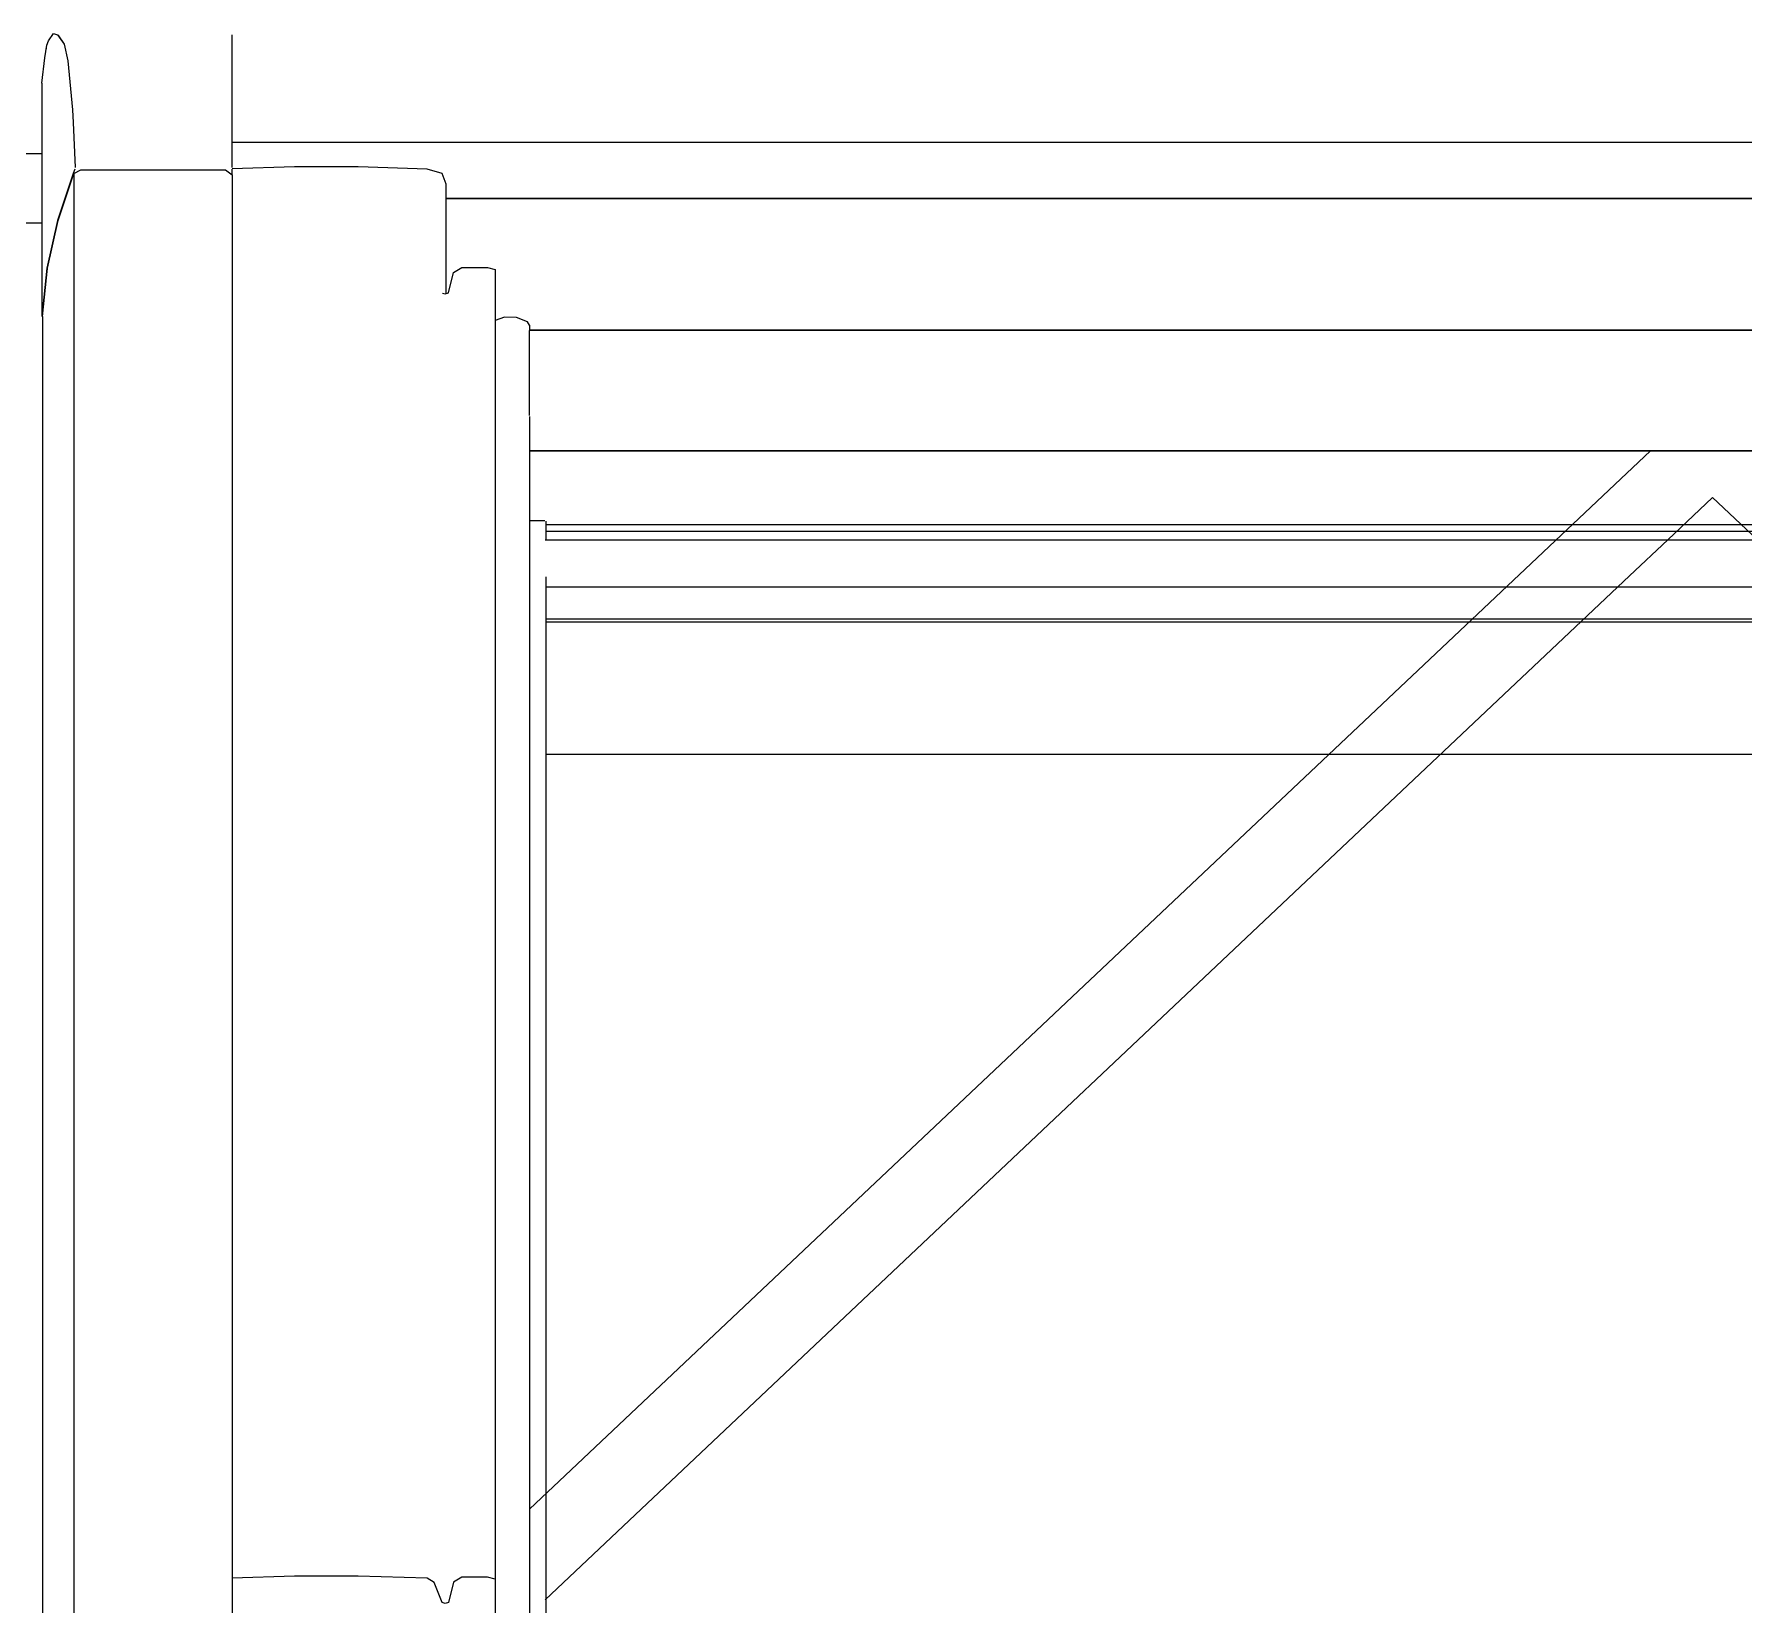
# Model space of a CAD drawing. Header units: metres. Extents: x -3 to 171, y -23 to 41.
# Drawn here: x 14.1542 to 14.5898, y -3.3846 to -2.9844 of the extents above; entities that cross this region are included whole.
import ezdxf

# ---------------------------------------------------------------- set-up
doc = ezdxf.new("R2010")
doc.units = ezdxf.units.M
doc.header["$MEASUREMENT"] = 0
for name, pattern in [('Achse', [0.004, 0.002, -0.001, 0, -0.001]), ('Schnittlinie', [0.006, 0.003, -0.0015, 0, -0.0015]), ('Wipeout_Contour', [1, 0, -1])]:
    doc.linetypes.add(name, pattern=pattern)
for name, color, linetype in [('6._Dach PP STG1_1_000 Achsraster', 7, 'Continuous'), ('6._Dach PP STG1_1_325 Dachfenster', 7, 'Continuous'), ('6._Dach PP STG1_1_851 Marker Schnitt', 7, 'Continuous')]:
    doc.layers.add(name, color=color, linetype=linetype)

msp = doc.modelspace()

# ---------------------------------------------------------------- linework, layer by layer
at = {"layer": '6._Dach PP STG1_1_000 Achsraster', "color": 5, "linetype": 'Achse', "lineweight": 0, "ltscale": 1000}
msp.add_line((-1.5, -3), (21, -3), dxfattribs=at)
at = {"layer": '6._Dach PP STG1_1_851 Marker Schnitt', "color": 7, "linetype": 'Schnittlinie', "lineweight": 13, "ltscale": 1000}
msp.add_line((14.32503, 4.805), (14.32503, -22.52309), dxfattribs=at)

# ---------------------------------------------------------------- wipeouts: each hides what was drawn before it
at = {"color": 254, "linetype": 'Wipeout_Contour', "lineweight": 0, "ltscale": 57.901576}
msp.add_wipeout([(14.14185, -3.01484), (14.14185, -3.01541), (14.15615, -3.01541), (14.15615, -3.01484)], dxfattribs=at).dxf.layer = '6._Dach PP STG1_1_325 Dachfenster'
at = {"color": 254, "linetype": 'Wipeout_Contour', "lineweight": 0, "ltscale": 58.666456}
msp.add_wipeout([(14.27405, -3.05649), (14.27405, -3.56164), (14.27715, -3.56164), (14.27715, -3.05656)], dxfattribs=at).dxf.layer = '6._Dach PP STG1_1_325 Dachfenster'
at = {"color": 254, "linetype": 'Wipeout_Contour', "lineweight": 0, "ltscale": 86.929303}
msp.add_wipeout([(14.27995, -3.05769), (14.27995, -3.56164), (14.28045, -3.56164), (14.28045, -3.0818), (14.28035, -3.05967), (14.28045, -3.05854)], dxfattribs=at).dxf.layer = '6._Dach PP STG1_1_325 Dachfenster'
at = {"color": 254, "linetype": 'Wipeout_Contour', "lineweight": 0, "ltscale": 57.948823}
msp.add_wipeout([(14.15635, -3.06787), (14.14185, -3.06787), (14.14185, -3.07367), (14.15635, -3.07367)], dxfattribs=at).dxf.layer = '6._Dach PP STG1_1_325 Dachfenster'
at = {"color": 254, "linetype": 'Wipeout_Contour', "lineweight": 0, "ltscale": 129.930758}
msp.add_wipeout([(14.14185, -3.0917), (14.14185, -3.70979), (14.15423, -3.70979), (14.15425, -3.66149), (14.15425, -3.64552), (14.15555, -3.63161), (14.15615, -3.62846), (14.15635, -3.62657), (14.15635, -3.0917)], dxfattribs=at).dxf.layer = '6._Dach PP STG1_1_325 Dachfenster'
at = {"color": 254, "linetype": 'Wipeout_Contour', "lineweight": 0, "ltscale": 58.558855}
msp.add_wipeout([(14.22055, -3.37723), (14.20465, -3.37775), (14.20465, -3.56164), (14.22055, -3.56164)], dxfattribs=at).dxf.layer = '6._Dach PP STG1_1_325 Dachfenster'
at = {"color": 254, "linetype": 'Wipeout_Contour', "lineweight": 0, "ltscale": 58.784412}
msp.add_wipeout([(14.26975, -3.56164), (14.27165, -3.56164), (14.27165, -3.37801), (14.26975, -3.37752)], dxfattribs=at).dxf.layer = '6._Dach PP STG1_1_325 Dachfenster'
at = {"color": 254, "linetype": 'Wipeout_Contour', "lineweight": 0, "ltscale": 58.742879}
msp.add_wipeout([(14.25895, -3.56164), (14.25975, -3.56164), (14.25975, -3.38395), (14.25895, -3.38423)], dxfattribs=at).dxf.layer = '6._Dach PP STG1_1_325 Dachfenster'

# ---------------------------------------------------------------- next in the draw order: wipeouts: each hides what was drawn before it
at = {"color": 254, "linetype": 'Wipeout_Contour', "lineweight": 0, "ltscale": 217.42161}
msp.add_wipeout([(14.14185, -3.01484), (14.15615, -3.01484), (14.15615, -2.99685), (14.15692, -2.99035), (14.15745, -2.98718), (14.15785, -2.98607), (14.15916, -2.98422), (14.18448, -2.98422), (14.18385, -2.95926), (14.17985, -2.95926), (14.17985, -2.96046), (14.15422, -2.96046), (14.15422, -2.95834), (14.15422, -2.95558), (14.14185, -2.95558)], dxfattribs=at).dxf.layer = '6._Dach PP STG1_1_325 Dachfenster'
at = {"color": 254, "linetype": 'Wipeout_Contour', "lineweight": 0, "ltscale": 119.10028}
msp.add_wipeout([(14.19259, -2.95926), (14.19298, -2.98422), (14.20465, -2.98422), (14.20465, -3.01187), (14.95905, -3.01187), (14.95905, -2.98422), (14.97073, -2.98422), (14.97111, -2.95926)], dxfattribs=at).dxf.layer = '6._Dach PP STG1_1_325 Dachfenster'
at = {"color": 254, "linetype": 'Wipeout_Contour', "lineweight": 0, "ltscale": 71.979391}
msp.add_wipeout([(14.14185, -3.03252), (14.14185, -3.06787), (14.15635, -3.06787), (14.15635, -3.05641), (14.15615, -3.03252)], dxfattribs=at).dxf.layer = '6._Dach PP STG1_1_325 Dachfenster'
at = {"color": 254, "linetype": 'Wipeout_Contour', "lineweight": 0, "ltscale": 58.678603}
msp.add_wipeout([(14.27715, -3.05656), (14.27715, -3.56164), (14.27995, -3.56164), (14.27995, -3.05769)], dxfattribs=at).dxf.layer = '6._Dach PP STG1_1_325 Dachfenster'
at = {"color": 254, "linetype": 'Wipeout_Contour', "lineweight": 0, "ltscale": 57.959129}
msp.add_wipeout([(14.15635, -3.07367), (14.14185, -3.07367), (14.14185, -3.0917), (14.15635, -3.0917)], dxfattribs=at).dxf.layer = '6._Dach PP STG1_1_325 Dachfenster'
at = {"color": 254, "linetype": 'Wipeout_Contour', "lineweight": 0, "ltscale": 58.739727}
msp.add_wipeout([(14.25815, -3.56164), (14.25895, -3.56164), (14.25895, -3.38423), (14.25815, -3.38402)], dxfattribs=at).dxf.layer = '6._Dach PP STG1_1_325 Dachfenster'

# ---------------------------------------------------------------- next in the draw order: wipeouts: each hides what was drawn before it
at = {"color": 254, "linetype": 'Wipeout_Contour', "lineweight": 0, "ltscale": 72.637642}
msp.add_wipeout([(14.15635, -3.05626), (14.15635, -3.62657), (14.15745, -3.6162), (14.15765, -3.6153), (14.15765, -3.04401)], dxfattribs=at).dxf.layer = '6._Dach PP STG1_1_325 Dachfenster'
at = {"color": 254, "linetype": 'Wipeout_Contour', "lineweight": 0, "ltscale": 59.644539}
msp.add_wipeout([(14.28035, -3.07049), (14.88335, -3.07049), (14.88335, -3.05988), (14.28035, -3.05988)], dxfattribs=at).dxf.layer = '6._Dach PP STG1_1_325 Dachfenster'
at = {"color": 254, "linetype": 'Wipeout_Contour', "lineweight": 0, "ltscale": 59.654484}
msp.add_wipeout([(14.28035, -3.0748), (14.28035, -3.07982), (14.88335, -3.07982), (14.88335, -3.0748)], dxfattribs=at).dxf.layer = '6._Dach PP STG1_1_325 Dachfenster'
at = {"color": 254, "linetype": 'Wipeout_Contour', "lineweight": 0, "ltscale": 58.751028}
msp.add_wipeout([(14.25975, -3.56164), (14.26105, -3.56164), (14.26105, -3.37879), (14.25975, -3.38395)], dxfattribs=at).dxf.layer = '6._Dach PP STG1_1_325 Dachfenster'

# ---------------------------------------------------------------- next in the draw order: wipeouts: each hides what was drawn before it
at = {"color": 254, "linetype": 'Wipeout_Contour', "lineweight": 0, "ltscale": 72.556499}
msp.add_wipeout([(14.15765, -3.04401), (14.15765, -3.6153), (14.16015, -3.60403), (14.16035, -3.60344), (14.16035, -3.03184)], dxfattribs=at).dxf.layer = '6._Dach PP STG1_1_325 Dachfenster'
at = {"color": 254, "linetype": 'Wipeout_Contour', "lineweight": 0, "ltscale": 59.650612}
msp.add_wipeout([(14.28035, -3.07049), (14.28035, -3.0748), (14.88335, -3.0748), (14.88335, -3.07049)], dxfattribs=at).dxf.layer = '6._Dach PP STG1_1_325 Dachfenster'
at = {"color": 254, "linetype": 'Wipeout_Contour', "lineweight": 0, "ltscale": 89.474132}
msp.add_wipeout([(14.88335, -3.08067), (14.28035, -3.08067), (14.28035, -3.08153), (14.28045, -3.08258), (14.88325, -3.08258), (14.88325, -3.0818)], dxfattribs=at).dxf.layer = '6._Dach PP STG1_1_325 Dachfenster'
at = {"color": 254, "linetype": 'Wipeout_Contour', "lineweight": 0, "ltscale": 58.738856}
msp.add_wipeout([(14.25615, -3.56164), (14.25815, -3.56164), (14.25815, -3.38402), (14.25615, -3.37886)], dxfattribs=at).dxf.layer = '6._Dach PP STG1_1_325 Dachfenster'
at = {"color": 254, "linetype": 'Wipeout_Contour', "lineweight": 0, "ltscale": 58.751982}
msp.add_wipeout([(14.26105, -3.56164), (14.26315, -3.56164), (14.26315, -3.37752), (14.26105, -3.37879)], dxfattribs=at).dxf.layer = '6._Dach PP STG1_1_325 Dachfenster'

# ---------------------------------------------------------------- next in the draw order: wipeouts: each hides what was drawn before it
at = {"color": 254, "linetype": 'Wipeout_Contour', "lineweight": 0, "ltscale": 72.212289}
msp.add_wipeout([(14.15615, -3.05626), (14.15745, -3.04401), (14.15745, -2.98718), (14.15692, -2.99035), (14.15615, -2.99685)], dxfattribs=at).dxf.layer = '6._Dach PP STG1_1_325 Dachfenster'
at = {"color": 254, "linetype": 'Wipeout_Contour', "lineweight": 0, "ltscale": 72.535873}
msp.add_wipeout([(14.16035, -3.03184), (14.16035, -3.60344), (14.16415, -3.59208), (14.16435, -3.59156), (14.16435, -3.01989)], dxfattribs=at).dxf.layer = '6._Dach PP STG1_1_325 Dachfenster'
at = {"color": 254, "linetype": 'Wipeout_Contour', "lineweight": 0, "ltscale": 59.659234}
msp.add_wipeout([(14.88325, -3.08258), (14.28045, -3.08258), (14.28045, -3.08364), (14.88325, -3.08364)], dxfattribs=at).dxf.layer = '6._Dach PP STG1_1_325 Dachfenster'
at = {"color": 254, "linetype": 'Wipeout_Contour', "lineweight": 0, "ltscale": 58.68695}
msp.add_wipeout([(14.23675, -3.56164), (14.25435, -3.56164), (14.25435, -3.3778), (14.23675, -3.37723)], dxfattribs=at).dxf.layer = '6._Dach PP STG1_1_325 Dachfenster'
at = {"color": 254, "linetype": 'Wipeout_Contour', "lineweight": 0, "ltscale": 58.7673}
msp.add_wipeout([(14.26975, -3.37752), (14.26315, -3.37752), (14.26315, -3.56164), (14.26975, -3.56164)], dxfattribs=at).dxf.layer = '6._Dach PP STG1_1_325 Dachfenster'

# ---------------------------------------------------------------- next in the draw order: wipeouts: each hides what was drawn before it
at = {"color": 254, "linetype": 'Wipeout_Contour', "lineweight": 0, "ltscale": 73.327174}
msp.add_wipeout([(14.16435, -3.01989), (14.16435, -3.59156), (14.1646, -3.5909), (14.16615, -3.59082), (14.16615, -3.01893)], dxfattribs=at).dxf.layer = '6._Dach PP STG1_1_325 Dachfenster'
at = {"color": 254, "linetype": 'Wipeout_Contour', "lineweight": 0, "ltscale": 58.656094}
msp.add_wipeout([(14.27165, -3.05731), (14.27165, -3.56164), (14.27405, -3.56164), (14.27405, -3.05649)], dxfattribs=at).dxf.layer = '6._Dach PP STG1_1_325 Dachfenster'
at = {"color": 254, "linetype": 'Wipeout_Contour', "lineweight": 0, "ltscale": 59.656858}
msp.add_wipeout([(14.28035, -3.07982), (14.28035, -3.08067), (14.88335, -3.08067), (14.88335, -3.07982)], dxfattribs=at).dxf.layer = '6._Dach PP STG1_1_325 Dachfenster'
at = {"color": 254, "linetype": 'Wipeout_Contour', "lineweight": 0, "ltscale": 59.659931}
msp.add_wipeout([(14.28045, -3.08428), (14.88325, -3.08428), (14.88325, -3.08364), (14.28045, -3.08364)], dxfattribs=at).dxf.layer = '6._Dach PP STG1_1_325 Dachfenster'
at = {"color": 254, "linetype": 'Wipeout_Contour', "lineweight": 0, "ltscale": 58.620521}
msp.add_wipeout([(14.22055, -3.37723), (14.22055, -3.56164), (14.23675, -3.56164), (14.23675, -3.37723)], dxfattribs=at).dxf.layer = '6._Dach PP STG1_1_325 Dachfenster'
at = {"color": 254, "linetype": 'Wipeout_Contour', "lineweight": 0, "ltscale": 58.725308}
msp.add_wipeout([(14.25435, -3.56164), (14.25615, -3.56164), (14.25615, -3.37886), (14.25435, -3.3778)], dxfattribs=at).dxf.layer = '6._Dach PP STG1_1_325 Dachfenster'

# ---------------------------------------------------------------- next in the draw order: wipeouts: each hides what was drawn before it
at = {"color": 254, "linetype": 'Wipeout_Contour', "lineweight": 0, "ltscale": 58.312075}
msp.add_wipeout([(14.16615, -3.01893), (14.16615, -3.59082), (14.20295, -3.59082), (14.20295, -3.01893)], dxfattribs=at).dxf.layer = '6._Dach PP STG1_1_325 Dachfenster'
at = {"color": 254, "linetype": 'Wipeout_Contour', "lineweight": 0, "ltscale": 58.552281}
msp.add_wipeout([(14.26975, -3.04383), (14.26975, -3.37752), (14.27165, -3.37801), (14.27165, -3.04433)], dxfattribs=at).dxf.layer = '6._Dach PP STG1_1_325 Dachfenster'
at = {"color": 254, "linetype": 'Wipeout_Contour', "lineweight": 0, "ltscale": 58.387821}
msp.add_wipeout([(14.25815, -3.38402), (14.25895, -3.38423), (14.25895, -3.05055), (14.25825, -3.05036)], dxfattribs=at).dxf.layer = '6._Dach PP STG1_1_325 Dachfenster'
at = {"color": 254, "linetype": 'Wipeout_Contour', "lineweight": 0, "ltscale": 59.663109}
msp.add_wipeout([(14.28045, -3.09043), (14.88325, -3.09043), (14.88325, -3.08499), (14.28045, -3.08499)], dxfattribs=at).dxf.layer = '6._Dach PP STG1_1_325 Dachfenster'

# ---------------------------------------------------------------- next in the draw order: wipeouts: each hides what was drawn before it
at = {"color": 254, "linetype": 'Wipeout_Contour', "lineweight": 0, "ltscale": 58.387152}
msp.add_wipeout([(14.20295, -3.01893), (14.20295, -3.59082), (14.20465, -3.59082), (14.20465, -3.02019)], dxfattribs=at).dxf.layer = '6._Dach PP STG1_1_325 Dachfenster'
at = {"color": 254, "linetype": 'Wipeout_Contour', "lineweight": 0, "ltscale": 58.502249}
msp.add_wipeout([(14.25815, -3.0503), (14.25615, -3.04514), (14.25615, -3.37886), (14.25815, -3.38402)], dxfattribs=at).dxf.layer = '6._Dach PP STG1_1_325 Dachfenster'
at = {"color": 254, "linetype": 'Wipeout_Contour', "lineweight": 0, "ltscale": 59.660489}
msp.add_wipeout([(14.28045, -3.08499), (14.88325, -3.08499), (14.88325, -3.08428), (14.28045, -3.08428)], dxfattribs=at).dxf.layer = '6._Dach PP STG1_1_325 Dachfenster'
at = {"color": 254, "linetype": 'Wipeout_Contour', "lineweight": 0, "ltscale": 119.848448}
msp.add_wipeout([(14.28045, -3.3849), (14.46759, -3.56164), (14.69611, -3.56164), (14.88325, -3.3849), (14.88325, -3.36016), (14.59773, -3.0905), (14.56598, -3.0905), (14.28045, -3.36016)], dxfattribs=at).dxf.layer = '6._Dach PP STG1_1_325 Dachfenster'

# ---------------------------------------------------------------- next in the draw order: linework, layer by layer
at = {"layer": '6._Dach PP STG1_1_325 Dachfenster', "color": 7, "linetype": 'Continuous', "lineweight": 13, "ltscale": 1000, "flags": 128}
msp.add_lwpolyline([(14.58185, -3.10238), (14.59331, -3.1132), (14.60304, -3.12239), (14.87929, -3.38328)], dxfattribs=at)

# ---------------------------------------------------------------- next in the draw order: wipeouts: each hides what was drawn before it
at = {"color": 254, "linetype": 'Wipeout_Contour', "lineweight": 0, "ltscale": 58.325917}
msp.add_wipeout([(14.20465, -3.37775), (14.22055, -3.37723), (14.22055, -3.04351), (14.20465, -3.04403)], dxfattribs=at).dxf.layer = '6._Dach PP STG1_1_325 Dachfenster'
at = {"color": 254, "linetype": 'Wipeout_Contour', "lineweight": 0, "ltscale": 58.492694}
msp.add_wipeout([(14.25615, -3.04514), (14.25435, -3.04408), (14.25435, -3.3778), (14.25615, -3.37886)], dxfattribs=at).dxf.layer = '6._Dach PP STG1_1_325 Dachfenster'
at = {"color": 254, "linetype": 'Wipeout_Contour', "lineweight": 0, "ltscale": 58.513844}
msp.add_wipeout([(14.25895, -3.05055), (14.25895, -3.38423), (14.25975, -3.38395), (14.25975, -3.05027)], dxfattribs=at).dxf.layer = '6._Dach PP STG1_1_325 Dachfenster'
at = {"color": 254, "linetype": 'Wipeout_Contour', "lineweight": 0, "ltscale": 44.571518}
msp.add_wipeout([(14.28045, -3.0905), (14.28045, -3.36016), (14.56598, -3.0905)], dxfattribs=at).dxf.layer = '6._Dach PP STG1_1_325 Dachfenster'

# ---------------------------------------------------------------- next in the draw order: linework, layer by layer
at = {"layer": '6._Dach PP STG1_1_325 Dachfenster', "color": 7, "linetype": 'Continuous', "lineweight": 13, "ltscale": 1000, "flags": 128}
for points in [[(14.28045, -3.0818), (14.28045, -3.56164)], [(14.28045, -3.09043), (14.88325, -3.09043)], [(14.56598, -3.0905), (14.28045, -3.36016)], [(14.28045, -3.0905), (14.88325, -3.0905)], [(14.58185, -3.10238), (14.5704, -3.1132), (14.56066, -3.12239), (14.28442, -3.38328)], [(14.28045, -3.10825), (14.28435, -3.10825)], [(14.28455, -3.10846), (14.28455, -3.1132)], [(14.28455, -3.10931), (14.87915, -3.10931)], [(14.28442, -3.1132), (14.87929, -3.1132)], [(14.28455, -3.11101), (14.87915, -3.11101)], [(14.28455, -3.12267), (14.28455, -3.56164)], [(14.28455, -3.12522), (14.87915, -3.12522)], [(14.28455, -3.13335), (14.87915, -3.13335)], [(14.28455, -3.13413), (14.87915, -3.13413)], [(14.28455, -3.16786), (14.87915, -3.16786)]]:
    msp.add_lwpolyline(points, dxfattribs=at)

# ---------------------------------------------------------------- next in the draw order: wipeouts: each hides what was drawn before it
at = {"color": 254, "linetype": 'Wipeout_Contour', "lineweight": 0, "ltscale": 58.454464}
msp.add_wipeout([(14.23675, -3.04351), (14.23675, -3.37723), (14.25435, -3.3778), (14.25435, -3.04408)], dxfattribs=at).dxf.layer = '6._Dach PP STG1_1_325 Dachfenster'
at = {"color": 254, "linetype": 'Wipeout_Contour', "lineweight": 0, "ltscale": 58.514455}
msp.add_wipeout([(14.25975, -3.05027), (14.25975, -3.38395), (14.26105, -3.37879), (14.26105, -3.04511)], dxfattribs=at).dxf.layer = '6._Dach PP STG1_1_325 Dachfenster'

# ---------------------------------------------------------------- next in the draw order: linework, layer by layer
at = {"layer": '6._Dach PP STG1_1_325 Dachfenster', "color": 7, "linetype": 'Continuous', "lineweight": 13, "ltscale": 1000, "flags": 128}
for points in [[(14.25615, -3.37886), (14.25435, -3.3778)], [(14.25815, -3.38402), (14.25615, -3.37886)], [(14.25895, -3.38423), (14.25815, -3.38402)], [(14.25975, -3.38395), (14.25895, -3.38423)]]:
    msp.add_lwpolyline(points, dxfattribs=at)

# ---------------------------------------------------------------- next in the draw order: wipeouts: each hides what was drawn before it
at = {"color": 254, "linetype": 'Wipeout_Contour', "lineweight": 0, "ltscale": 58.388391}
msp.add_wipeout([(14.22055, -3.04351), (14.22055, -3.37723), (14.23675, -3.37723), (14.23675, -3.04351)], dxfattribs=at).dxf.layer = '6._Dach PP STG1_1_325 Dachfenster'
at = {"color": 254, "linetype": 'Wipeout_Contour', "lineweight": 0, "ltscale": 58.519163}
msp.add_wipeout([(14.26105, -3.04511), (14.26105, -3.37879), (14.26315, -3.37752), (14.26315, -3.04383)], dxfattribs=at).dxf.layer = '6._Dach PP STG1_1_325 Dachfenster'

# ---------------------------------------------------------------- next in the draw order: linework, layer by layer
at = {"layer": '6._Dach PP STG1_1_325 Dachfenster', "color": 7, "linetype": 'Continuous', "lineweight": 13, "ltscale": 1000, "flags": 128}
msp.add_lwpolyline([(14.25435, -3.3778), (14.23675, -3.37723), (14.22055, -3.37723), (14.20465, -3.37775)], dxfattribs=at)

# ---------------------------------------------------------------- next in the draw order: wipeouts: each hides what was drawn before it
at = {"color": 254, "linetype": 'Wipeout_Contour', "lineweight": 0, "ltscale": 58.162386}
msp.add_wipeout([(14.20465, -3.04403), (14.22055, -3.04351), (14.22055, -3.0182), (14.20465, -3.01871)], dxfattribs=at).dxf.layer = '6._Dach PP STG1_1_325 Dachfenster'
at = {"color": 254, "linetype": 'Wipeout_Contour', "lineweight": 0, "ltscale": 57.988579}
msp.add_wipeout([(14.25615, -3.04514), (14.25815, -3.05023), (14.25915, -3.02258), (14.25815, -3.01983)], dxfattribs=at).dxf.layer = '6._Dach PP STG1_1_325 Dachfenster'
at = {"color": 254, "linetype": 'Wipeout_Contour', "lineweight": 0, "ltscale": 58.535964}
msp.add_wipeout([(14.26315, -3.04383), (14.26315, -3.37752), (14.26975, -3.37752), (14.26975, -3.04383)], dxfattribs=at).dxf.layer = '6._Dach PP STG1_1_325 Dachfenster'

# ---------------------------------------------------------------- next in the draw order: linework, layer by layer
at = {"layer": '6._Dach PP STG1_1_325 Dachfenster', "color": 7, "linetype": 'Continuous', "lineweight": 13, "ltscale": 1000, "flags": 128}
for points in [[(14.26105, -3.37879), (14.25975, -3.38395)], [(14.26315, -3.37752), (14.26105, -3.37879)], [(14.27165, -3.37801), (14.26975, -3.37752), (14.26315, -3.37752)]]:
    msp.add_lwpolyline(points, dxfattribs=at)

# ---------------------------------------------------------------- next in the draw order: wipeouts: each hides what was drawn before it
at = {"color": 254, "linetype": 'Wipeout_Contour', "lineweight": 0, "ltscale": 58.226495}
msp.add_wipeout([(14.22055, -3.04351), (14.23675, -3.04351), (14.23675, -3.0182), (14.22055, -3.0182)], dxfattribs=at).dxf.layer = '6._Dach PP STG1_1_325 Dachfenster'
at = {"color": 254, "linetype": 'Wipeout_Contour', "lineweight": 0, "ltscale": 43.567081}
msp.add_wipeout([(14.25815, -3.05023), (14.25895, -3.05055), (14.25915, -3.02258)], dxfattribs=at).dxf.layer = '6._Dach PP STG1_1_325 Dachfenster'

# ---------------------------------------------------------------- next in the draw order: wipeouts: each hides what was drawn before it
at = {"color": 254, "linetype": 'Wipeout_Contour', "lineweight": 0, "ltscale": 43.865916}
msp.add_wipeout([(14.25435, -3.04408), (14.25615, -3.04514), (14.25815, -3.01983)], dxfattribs=at).dxf.layer = '6._Dach PP STG1_1_325 Dachfenster'

# ---------------------------------------------------------------- next in the draw order: wipeouts: each hides what was drawn before it
at = {"color": 254, "linetype": 'Wipeout_Contour', "lineweight": 0, "ltscale": 44.135213}
msp.add_wipeout([(14.25435, -3.04408), (14.25815, -3.01983), (14.25435, -3.01876)], dxfattribs=at).dxf.layer = '6._Dach PP STG1_1_325 Dachfenster'

# ---------------------------------------------------------------- next in the draw order: wipeouts: each hides what was drawn before it
at = {"color": 254, "linetype": 'Wipeout_Contour', "lineweight": 0, "ltscale": 58.291721}
msp.add_wipeout([(14.25435, -3.01876), (14.23675, -3.0182), (14.23675, -3.04351), (14.25435, -3.04408)], dxfattribs=at).dxf.layer = '6._Dach PP STG1_1_325 Dachfenster'
at = {"color": 254, "linetype": 'Wipeout_Contour', "lineweight": 0, "ltscale": 59.618126}
msp.add_wipeout([(14.25915, -3.03818), (14.90455, -3.03818), (14.90455, -3.02622), (14.25915, -3.02622)], dxfattribs=at).dxf.layer = '6._Dach PP STG1_1_325 Dachfenster'

# ---------------------------------------------------------------- next in the draw order: wipeouts: each hides what was drawn before it
at = {"color": 254, "linetype": 'Wipeout_Contour', "lineweight": 0, "ltscale": 238.370332}
msp.add_wipeout([(14.95905, -3.01187), (14.20465, -3.01187), (14.20465, -3.01871), (14.22055, -3.0182), (14.23675, -3.0182), (14.25435, -3.01876), (14.25815, -3.01983), (14.25915, -3.02258), (14.25915, -3.02615), (14.90455, -3.02615), (14.90455, -3.02258), (14.90555, -3.01983), (14.90935, -3.01876), (14.92695, -3.0182), (14.94315, -3.0182), (14.95905, -3.01871)], dxfattribs=at).dxf.layer = '6._Dach PP STG1_1_325 Dachfenster'
at = {"color": 254, "linetype": 'Wipeout_Contour', "lineweight": 0, "ltscale": 238.548997}
msp.add_wipeout([(14.25915, -3.03818), (14.25915, -3.05048), (14.25975, -3.05027), (14.26105, -3.04511), (14.26315, -3.04383), (14.26975, -3.04383), (14.27165, -3.04433), (14.27165, -3.05274), (14.89205, -3.05274), (14.89205, -3.04433), (14.89395, -3.04383), (14.90055, -3.04383), (14.90265, -3.0451), (14.90395, -3.05027), (14.90455, -3.05048), (14.90455, -3.03818)], dxfattribs=at).dxf.layer = '6._Dach PP STG1_1_325 Dachfenster'

# ---------------------------------------------------------------- next in the draw order: linework, layer by layer
at = {"layer": '6._Dach PP STG1_1_325 Dachfenster', "color": 7, "linetype": 'Continuous', "lineweight": 13, "ltscale": 1000, "flags": 128}
for points in [[(14.25915, -3.02258), (14.25815, -3.01983)], [(14.25915, -3.05048), (14.25915, -3.02258)], [(14.25915, -3.02615), (14.90455, -3.02615)], [(14.26105, -3.04511), (14.26315, -3.04383)], [(14.26315, -3.04383), (14.26975, -3.04383), (14.27165, -3.04433)], [(14.25975, -3.05027), (14.26105, -3.04511)], [(14.25825, -3.05036), (14.25895, -3.05055)], [(14.25895, -3.05055), (14.25975, -3.05027)]]:
    msp.add_lwpolyline(points, dxfattribs=at)

# ---------------------------------------------------------------- next in the draw order: wipeouts: each hides what was drawn before it
at = {"color": 254, "linetype": 'Wipeout_Contour', "lineweight": 0, "ltscale": 175.421678}
msp.add_wipeout([(14.15745, -3.04401), (14.15615, -3.05626), (14.15765, -3.04401), (14.16035, -3.03184), (14.16435, -3.01989), (14.16615, -3.01893), (14.20295, -3.01893), (14.20465, -3.02019), (14.20465, -3.01879), (14.16458, -3.01879), (14.16415, -3.01989), (14.16015, -3.03184)], dxfattribs=at).dxf.layer = '6._Dach PP STG1_1_325 Dachfenster'
at = {"color": 254, "linetype": 'Wipeout_Contour', "lineweight": 0, "ltscale": 208.968549}
msp.add_wipeout([(14.27165, -3.05274), (14.27165, -3.05731), (14.27405, -3.05649), (14.27715, -3.05656), (14.27995, -3.05769), (14.28045, -3.05854), (14.28045, -3.05967), (14.88325, -3.05967), (14.88325, -3.05854), (14.88375, -3.05769), (14.88655, -3.05656), (14.88965, -3.05649), (14.89205, -3.05731), (14.89205, -3.05274)], dxfattribs=at).dxf.layer = '6._Dach PP STG1_1_325 Dachfenster'

# ---------------------------------------------------------------- next in the draw order: linework, layer by layer
at = {"layer": '6._Dach PP STG1_1_325 Dachfenster', "color": 7, "linetype": 'Continuous', "lineweight": 13, "ltscale": 1000, "flags": 128}
for points in [[(14.27165, -3.04433), (14.27165, -3.37801), (14.27165, -3.56164)], [(14.15635, -3.05626), (14.15635, -3.62657)], [(14.27405, -3.05649), (14.27165, -3.05731)], [(14.27715, -3.05656), (14.27405, -3.05649)], [(14.27995, -3.05769), (14.27715, -3.05656)], [(14.28045, -3.05854), (14.27995, -3.05769)], [(14.28035, -3.05967), (14.88335, -3.05967)], [(14.28035, -3.05988), (14.28035, -3.07049), (14.28035, -3.0748), (14.28035, -3.07982), (14.28035, -3.08067), (14.28035, -3.08153)], [(14.28045, -3.05854), (14.28045, -3.05967)]]:
    msp.add_lwpolyline(points, dxfattribs=at)

# ---------------------------------------------------------------- next in the draw order: wipeouts: each hides what was drawn before it
at = {"color": 254, "linetype": 'Wipeout_Contour', "lineweight": 0, "ltscale": 115.480513}
msp.add_wipeout([(14.16015, -2.98451), (14.16015, -3.03184), (14.16415, -3.01989), (14.16415, -3.00685), (14.16403, -3.00365), (14.16282, -2.99113), (14.16186, -2.98692), (14.16045, -2.98457)], dxfattribs=at).dxf.layer = '6._Dach PP STG1_1_325 Dachfenster'

# ---------------------------------------------------------------- next in the draw order: wipeouts: each hides what was drawn before it
at = {"color": 254, "linetype": 'Wipeout_Contour', "lineweight": 0, "ltscale": 86.874039}
msp.add_wipeout([(14.15785, -2.98607), (14.15745, -2.98718), (14.15745, -3.04401), (14.16015, -3.03184), (14.16015, -2.98451), (14.15916, -2.98422)], dxfattribs=at).dxf.layer = '6._Dach PP STG1_1_325 Dachfenster'
at = {"color": 254, "linetype": 'Wipeout_Contour', "lineweight": 0, "ltscale": 57.996281}
msp.add_wipeout([(14.16282, -2.99113), (14.16403, -3.00365), (14.20465, -3.00365), (14.20465, -2.99113)], dxfattribs=at).dxf.layer = '6._Dach PP STG1_1_325 Dachfenster'

# ---------------------------------------------------------------- next in the draw order: linework, layer by layer
at = {"layer": '6._Dach PP STG1_1_325 Dachfenster', "color": 7, "linetype": 'Continuous', "lineweight": 13, "ltscale": 1000, "flags": 128}
for points in [[(14.15615, -2.99685), (14.15615, -3.05626)], [(14.15615, -3.01484), (14.14185, -3.01484), (14.12755, -3.01484)], [(14.15615, -3.03252), (14.14185, -3.03252), (14.12755, -3.03252)]]:
    msp.add_lwpolyline(points, dxfattribs=at)

# ---------------------------------------------------------------- next in the draw order: wipeouts: each hides what was drawn before it
at = {"color": 254, "linetype": 'Wipeout_Contour', "lineweight": 0, "ltscale": 57.947621}
msp.add_wipeout([(14.20465, -2.98422), (14.15916, -2.98422), (14.16015, -2.98451), (14.20465, -2.98457)], dxfattribs=at).dxf.layer = '6._Dach PP STG1_1_325 Dachfenster'
at = {"color": 254, "linetype": 'Wipeout_Contour', "lineweight": 0, "ltscale": 72.934664}
msp.add_wipeout([(14.16403, -3.00365), (14.16415, -3.00685), (14.16466, -3.01836), (14.20465, -3.01836), (14.20465, -3.00365)], dxfattribs=at).dxf.layer = '6._Dach PP STG1_1_325 Dachfenster'

# ---------------------------------------------------------------- next in the draw order: linework, layer by layer
at = {"layer": '6._Dach PP STG1_1_325 Dachfenster', "color": 7, "linetype": 'Continuous', "lineweight": 13, "ltscale": 1000, "flags": 128}
msp.add_lwpolyline([(14.20465, -3.01187), (14.95905, -3.01187)], dxfattribs=at)

# ---------------------------------------------------------------- next in the draw order: wipeouts: each hides what was drawn before it
at = {"color": 254, "linetype": 'Wipeout_Contour', "lineweight": 0, "ltscale": 57.979272}
msp.add_wipeout([(14.20465, -2.98457), (14.16045, -2.98457), (14.16186, -2.98692), (14.20465, -2.98692)], dxfattribs=at).dxf.layer = '6._Dach PP STG1_1_325 Dachfenster'
at = {"color": 254, "linetype": 'Wipeout_Contour', "lineweight": 0, "ltscale": 44.046277}
msp.add_wipeout([(14.16415, -3.01989), (14.16458, -3.01879), (14.16415, -3.00685)], dxfattribs=at).dxf.layer = '6._Dach PP STG1_1_325 Dachfenster'

# ---------------------------------------------------------------- next in the draw order: wipeouts: each hides what was drawn before it
at = {"color": 254, "linetype": 'Wipeout_Contour', "lineweight": 0, "ltscale": 57.993387}
msp.add_wipeout([(14.20465, -2.98692), (14.16186, -2.98692), (14.16282, -2.99113), (14.20465, -2.99113)], dxfattribs=at).dxf.layer = '6._Dach PP STG1_1_325 Dachfenster'
at = {"color": 254, "linetype": 'Wipeout_Contour', "lineweight": 0, "ltscale": 44.107931}
msp.add_wipeout([(14.16458, -3.01879), (14.20465, -3.01879), (14.16466, -3.01836)], dxfattribs=at).dxf.layer = '6._Dach PP STG1_1_325 Dachfenster'

# ---------------------------------------------------------------- next in the draw order: linework, layer by layer
at = {"layer": '6._Dach PP STG1_1_325 Dachfenster', "color": 7, "linetype": 'Continuous', "lineweight": 13, "ltscale": 1000, "flags": 128}
for points in [[(14.15615, -2.99685), (14.15692, -2.99035), (14.15745, -2.98718), (14.15785, -2.98607), (14.15916, -2.98422), (14.16015, -2.98451), (14.16186, -2.98692), (14.16282, -2.99113), (14.16403, -3.00365), (14.16415, -3.00685), (14.16466, -3.01836)], [(14.20465, -3.01836), (14.20465, -3.00365), (14.20465, -2.99113), (14.20465, -2.98692), (14.20465, -2.98457)], [(14.25815, -3.01983), (14.25435, -3.01876), (14.23675, -3.0182), (14.22055, -3.0182), (14.20465, -3.01871)], [(14.16458, -3.01879), (14.16415, -3.01989), (14.16015, -3.03184), (14.15745, -3.04401), (14.15615, -3.05626)], [(14.15635, -3.05626), (14.15765, -3.04401), (14.16035, -3.03184), (14.16435, -3.01989)], [(14.16435, -3.01989), (14.16615, -3.01893)], [(14.16435, -3.01989), (14.16435, -3.59156)], [(14.16615, -3.01893), (14.20295, -3.01893)], [(14.20295, -3.01893), (14.20465, -3.02019)], [(14.20465, -3.02019), (14.20465, -3.01879)], [(14.20465, -3.02019), (14.20465, -3.59082)]]:
    msp.add_lwpolyline(points, dxfattribs=at)

doc.saveas('drawing.dxf')
